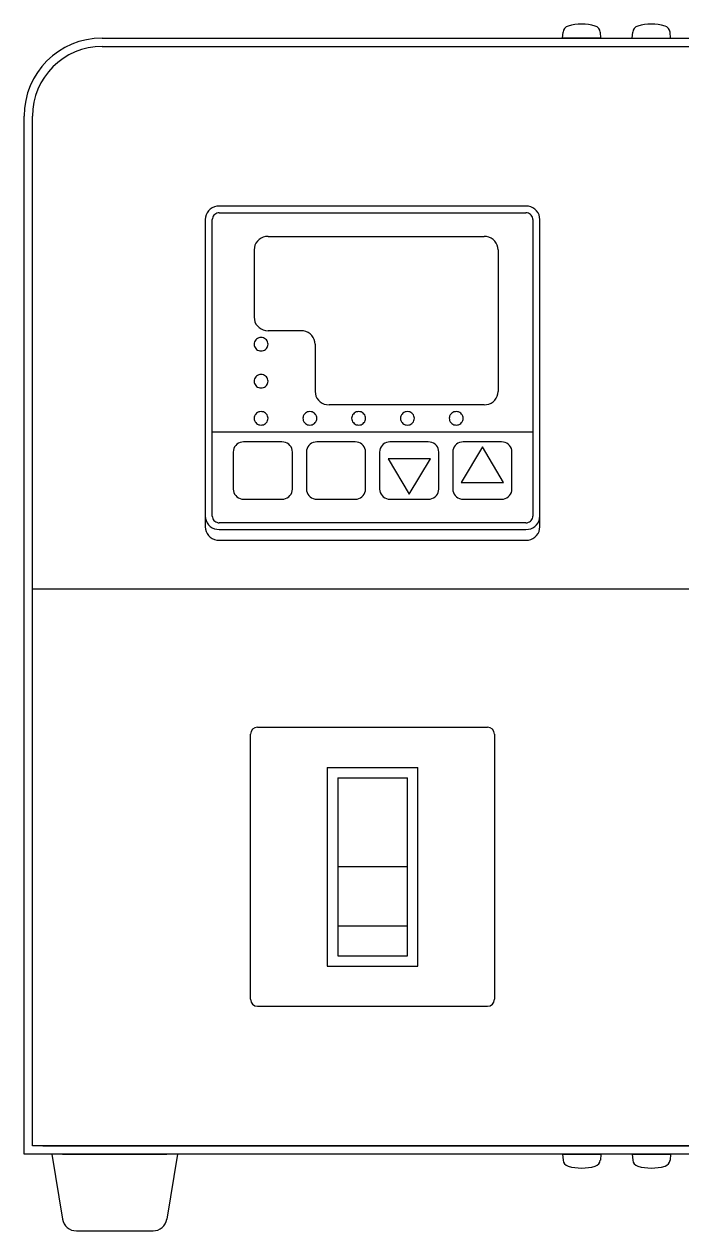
# Model space of a CAD drawing. Extents: x 3684 to 4389, y 2728 to 3005.
# Drawn here: x 3684.5 to 3778.9, y 2832.4 to 3005.4 of the extents above; entities that cross this region are included whole.
import ezdxf

# ---------------------------------------------------------------- set-up
doc = ezdxf.new("R2010")
doc.units = 0
doc.layers.get('0').update_dxf_attribs({"linetype": 'CONTINUOUS'})

msp = doc.modelspace()

# ---------------------------------------------------------------- linework, layer by layer
at = {"color": 7, "linetype": 'CONTINUOUS'}
for p, q in [((3695.68, 3003.42), (3804.48, 3003.42)), ((3761.73, 3003.42), (3761.81, 3004.27)), ((3767.23, 3003.42), (3761.73, 3003.42)), ((3767.23, 3003.42), (3767.16, 3004.27)), ((3771.73, 3003.42), (3771.81, 3004.27)), ((3777.23, 3003.42), (3777.16, 3004.27)), ((3695.68, 3002.22), (3804.48, 3002.22)), ((3684.48, 2843.42), (3684.48, 2992.22)), ((3685.68, 2844.62), (3685.68, 2992.22)), ((3711.48, 2979.08), (3711.2, 2978.88)), ((3711.8, 2979.22), (3711.48, 2979.08)), ((3712.14, 2979.31), (3711.8, 2979.22)), ((3712.48, 2979.34), (3712.14, 2979.31)), ((3756.48, 2979.34), (3712.48, 2979.34)), ((3756.83, 2979.31), (3756.48, 2979.34)), ((3757.17, 2979.22), (3756.83, 2979.31)), ((3757.48, 2979.08), (3757.17, 2979.22)), ((3757.77, 2978.88), (3757.48, 2979.08)), ((3710.52, 2977.74), (3710.48, 2977.4)), ((3710.48, 2977.4), (3710.48, 2933.35)), ((3710.61, 2978.06), (3710.52, 2977.74)), ((3710.75, 2978.37), (3710.61, 2978.06)), ((3710.95, 2978.65), (3710.75, 2978.37)), ((3711.2, 2978.88), (3710.95, 2978.65)), ((3711.5, 2977.57), (3711.48, 2977.4)), ((3711.48, 2934.9), (3711.48, 2977.4)), ((3711.54, 2977.73), (3711.5, 2977.57)), ((3711.62, 2977.89), (3711.54, 2977.73)), ((3711.72, 2978.02), (3711.62, 2977.89)), ((3711.84, 2978.14), (3711.72, 2978.02)), ((3711.98, 2978.24), (3711.84, 2978.14)), ((3712.14, 2978.31), (3711.98, 2978.24)), ((3712.31, 2978.36), (3712.14, 2978.31)), ((3712.48, 2978.37), (3712.31, 2978.36)), ((3712.48, 2978.37), (3756.48, 2978.37)), ((3756.66, 2978.36), (3756.48, 2978.37)), ((3756.83, 2978.31), (3756.66, 2978.36)), ((3756.98, 2978.24), (3756.83, 2978.31)), ((3757.13, 2978.14), (3756.98, 2978.24)), ((3757.25, 2978.02), (3757.13, 2978.14)), ((3757.35, 2977.89), (3757.25, 2978.02)), ((3757.42, 2977.73), (3757.35, 2977.89)), ((3757.47, 2977.57), (3757.42, 2977.73)), ((3757.48, 2977.4), (3757.47, 2977.57)), ((3757.48, 2977.4), (3757.48, 2934.9)), ((3758.02, 2978.65), (3757.77, 2978.88)), ((3758.22, 2978.37), (3758.02, 2978.65)), ((3758.36, 2978.06), (3758.22, 2978.37)), ((3758.45, 2977.74), (3758.36, 2978.06)), ((3758.48, 2977.4), (3758.45, 2977.74)), ((3758.48, 2933.35), (3758.48, 2977.4)), ((3717.75, 2974.02), (3717.61, 2973.72)), ((3717.95, 2974.3), (3717.75, 2974.02)), ((3718.2, 2974.54), (3717.95, 2974.3)), ((3718.48, 2974.73), (3718.2, 2974.54)), ((3718.8, 2974.87), (3718.48, 2974.73)), ((3719.14, 2974.96), (3718.8, 2974.87)), ((3719.48, 2974.99), (3719.14, 2974.96)), ((3719.48, 2974.99), (3750.48, 2974.99)), ((3750.83, 2974.96), (3750.48, 2974.99)), ((3751.17, 2974.87), (3750.83, 2974.96)), ((3751.48, 2974.73), (3751.17, 2974.87)), ((3751.77, 2974.54), (3751.48, 2974.73)), ((3752.02, 2974.3), (3751.77, 2974.54)), ((3752.22, 2974.02), (3752.02, 2974.3)), ((3752.36, 2973.72), (3752.22, 2974.02)), ((3717.52, 2973.39), (3717.48, 2973.06)), ((3717.48, 2973.06), (3717.48, 2963.4)), ((3717.61, 2973.72), (3717.52, 2973.39)), ((3752.45, 2973.39), (3752.36, 2973.72)), ((3752.48, 2973.06), (3752.45, 2973.39)), ((3752.48, 2973.06), (3752.48, 2952.77)), ((3717.48, 2963.4), (3717.52, 2963.06)), ((3717.52, 2963.06), (3717.61, 2962.74)), ((3717.61, 2962.74), (3717.75, 2962.43)), ((3717.75, 2962.43), (3717.95, 2962.16)), ((3717.95, 2962.16), (3718.2, 2961.92)), ((3718.2, 2961.92), (3718.48, 2961.72)), ((3717.72, 2960.16), (3717.62, 2960.02)), ((3717.84, 2960.27), (3717.72, 2960.16)), ((3717.98, 2960.37), (3717.84, 2960.27)), ((3718.14, 2960.44), (3717.98, 2960.37)), ((3718.31, 2960.49), (3718.14, 2960.44)), ((3718.48, 2960.5), (3718.31, 2960.49)), ((3718.48, 2961.72), (3718.8, 2961.58)), ((3718.66, 2960.49), (3718.48, 2960.5)), ((3718.83, 2960.44), (3718.66, 2960.49)), ((3718.8, 2961.58), (3719.14, 2961.5)), ((3718.98, 2960.37), (3718.83, 2960.44)), ((3719.13, 2960.27), (3718.98, 2960.37)), ((3719.25, 2960.16), (3719.13, 2960.27)), ((3719.14, 2961.5), (3719.48, 2961.47)), ((3719.35, 2960.02), (3719.25, 2960.16)), ((3724.23, 2961.47), (3719.48, 2961.47)), ((3724.58, 2961.44), (3724.23, 2961.47)), ((3724.92, 2961.35), (3724.58, 2961.44)), ((3725.23, 2961.21), (3724.92, 2961.35)), ((3725.52, 2961.01), (3725.23, 2961.21)), ((3725.77, 2960.78), (3725.52, 2961.01)), ((3725.97, 2960.5), (3725.77, 2960.78)), ((3726.11, 2960.19), (3725.97, 2960.5)), ((3726.2, 2959.87), (3726.11, 2960.19)), ((3717.5, 2959.7), (3717.48, 2959.53)), ((3717.48, 2959.53), (3717.5, 2959.37)), ((3717.54, 2959.86), (3717.5, 2959.7)), ((3717.5, 2959.37), (3717.54, 2959.2)), ((3717.62, 2960.02), (3717.54, 2959.86)), ((3717.54, 2959.2), (3717.62, 2959.05)), ((3717.62, 2959.05), (3717.72, 2958.91)), ((3717.72, 2958.91), (3717.84, 2958.79)), ((3717.84, 2958.79), (3717.98, 2958.7)), ((3717.98, 2958.7), (3718.14, 2958.63)), ((3718.14, 2958.63), (3718.31, 2958.58)), ((3718.31, 2958.58), (3718.48, 2958.57)), ((3718.48, 2958.57), (3718.66, 2958.58)), ((3718.66, 2958.58), (3718.83, 2958.63)), ((3718.83, 2958.63), (3718.98, 2958.7)), ((3718.98, 2958.7), (3719.13, 2958.79)), ((3719.13, 2958.79), (3719.25, 2958.91)), ((3719.25, 2958.91), (3719.35, 2959.05)), ((3719.42, 2959.86), (3719.35, 2960.02)), ((3719.35, 2959.05), (3719.42, 2959.2)), ((3719.47, 2959.7), (3719.42, 2959.86)), ((3719.42, 2959.2), (3719.47, 2959.37)), ((3719.48, 2959.53), (3719.47, 2959.7)), ((3719.47, 2959.37), (3719.48, 2959.53)), ((3726.23, 2959.53), (3726.2, 2959.87)), ((3726.23, 2959.53), (3726.23, 2952.77)), ((3717.72, 2954.84), (3717.62, 2954.7)), ((3717.84, 2954.96), (3717.72, 2954.84)), ((3717.98, 2955.06), (3717.84, 2954.96)), ((3718.14, 2955.13), (3717.98, 2955.06)), ((3718.31, 2955.17), (3718.14, 2955.13)), ((3718.48, 2955.19), (3718.31, 2955.17)), ((3718.66, 2955.17), (3718.48, 2955.19)), ((3718.83, 2955.13), (3718.66, 2955.17)), ((3718.98, 2955.06), (3718.83, 2955.13)), ((3719.13, 2954.96), (3718.98, 2955.06)), ((3719.25, 2954.84), (3719.13, 2954.96)), ((3719.35, 2954.7), (3719.25, 2954.84)), ((3717.5, 2954.39), (3717.48, 2954.22)), ((3717.48, 2954.22), (3717.5, 2954.05)), ((3717.54, 2954.55), (3717.5, 2954.39)), ((3717.5, 2954.05), (3717.54, 2953.89)), ((3717.62, 2954.7), (3717.54, 2954.55)), ((3717.54, 2953.89), (3717.62, 2953.74)), ((3717.62, 2953.74), (3717.72, 2953.6)), ((3717.72, 2953.6), (3717.84, 2953.48)), ((3717.84, 2953.48), (3717.98, 2953.39)), ((3717.98, 2953.39), (3718.14, 2953.31)), ((3718.14, 2953.31), (3718.31, 2953.27)), ((3718.31, 2953.27), (3718.48, 2953.26)), ((3718.48, 2953.26), (3718.66, 2953.27)), ((3718.66, 2953.27), (3718.83, 2953.31)), ((3718.83, 2953.31), (3718.98, 2953.39)), ((3718.98, 2953.39), (3719.13, 2953.48)), ((3719.13, 2953.48), (3719.25, 2953.6)), ((3719.25, 2953.6), (3719.35, 2953.74)), ((3719.42, 2954.55), (3719.35, 2954.7)), ((3719.35, 2953.74), (3719.42, 2953.89)), ((3719.47, 2954.39), (3719.42, 2954.55)), ((3719.42, 2953.89), (3719.47, 2954.05)), ((3719.48, 2954.22), (3719.47, 2954.39)), ((3719.47, 2954.05), (3719.48, 2954.22)), ((3726.23, 2952.77), (3726.27, 2952.44)), ((3726.27, 2952.44), (3726.36, 2952.11)), ((3726.36, 2952.11), (3726.5, 2951.81)), ((3726.5, 2951.81), (3726.7, 2951.53)), ((3726.7, 2951.53), (3726.95, 2951.29)), ((3751.77, 2951.29), (3752.02, 2951.53)), ((3752.02, 2951.53), (3752.22, 2951.81)), ((3752.22, 2951.81), (3752.36, 2952.11)), ((3752.36, 2952.11), (3752.45, 2952.44)), ((3752.45, 2952.44), (3752.48, 2952.77)), ((3717.98, 2949.75), (3717.84, 2949.65)), ((3718.14, 2949.82), (3717.98, 2949.75)), ((3718.31, 2949.86), (3718.14, 2949.82)), ((3718.48, 2949.87), (3718.31, 2949.86)), ((3718.66, 2949.86), (3718.48, 2949.87)), ((3718.83, 2949.82), (3718.66, 2949.86)), ((3718.98, 2949.75), (3718.83, 2949.82)), ((3719.13, 2949.65), (3718.98, 2949.75)), ((3724.98, 2949.75), (3724.84, 2949.65)), ((3725.14, 2949.82), (3724.98, 2949.75)), ((3725.31, 2949.86), (3725.14, 2949.82)), ((3725.48, 2949.87), (3725.31, 2949.86)), ((3725.66, 2949.86), (3725.48, 2949.87)), ((3725.83, 2949.82), (3725.66, 2949.86)), ((3725.98, 2949.75), (3725.83, 2949.82)), ((3726.13, 2949.65), (3725.98, 2949.75)), ((3726.95, 2951.29), (3727.23, 2951.1)), ((3727.23, 2951.1), (3727.55, 2950.96)), ((3727.55, 2950.96), (3727.89, 2950.87)), ((3727.89, 2950.87), (3728.23, 2950.84)), ((3750.48, 2950.84), (3728.23, 2950.84)), ((3731.98, 2949.75), (3731.84, 2949.65)), ((3732.14, 2949.82), (3731.98, 2949.75)), ((3732.31, 2949.86), (3732.14, 2949.82)), ((3732.48, 2949.87), (3732.31, 2949.86)), ((3732.66, 2949.86), (3732.48, 2949.87)), ((3732.83, 2949.82), (3732.66, 2949.86)), ((3732.98, 2949.75), (3732.83, 2949.82)), ((3733.13, 2949.65), (3732.98, 2949.75)), ((3738.98, 2949.75), (3738.84, 2949.65)), ((3739.14, 2949.82), (3738.98, 2949.75)), ((3739.31, 2949.86), (3739.14, 2949.82)), ((3739.48, 2949.87), (3739.31, 2949.86)), ((3739.66, 2949.86), (3739.48, 2949.87)), ((3739.83, 2949.82), (3739.66, 2949.86)), ((3739.98, 2949.75), (3739.83, 2949.82)), ((3740.13, 2949.65), (3739.98, 2949.75)), ((3745.98, 2949.75), (3745.84, 2949.65)), ((3746.14, 2949.82), (3745.98, 2949.75)), ((3746.31, 2949.86), (3746.14, 2949.82)), ((3746.48, 2949.87), (3746.31, 2949.86)), ((3746.66, 2949.86), (3746.48, 2949.87)), ((3746.83, 2949.82), (3746.66, 2949.86)), ((3746.98, 2949.75), (3746.83, 2949.82)), ((3747.13, 2949.65), (3746.98, 2949.75)), ((3750.48, 2950.84), (3750.83, 2950.87)), ((3750.83, 2950.87), (3751.17, 2950.96)), ((3751.17, 2950.96), (3751.48, 2951.1)), ((3751.48, 2951.1), (3751.77, 2951.29)), ((3717.5, 2949.08), (3717.48, 2948.91)), ((3717.48, 2948.91), (3717.5, 2948.74)), ((3717.54, 2949.24), (3717.5, 2949.08)), ((3717.5, 2948.74), (3717.54, 2948.58)), ((3717.62, 2949.39), (3717.54, 2949.24)), ((3717.54, 2948.58), (3717.62, 2948.43)), ((3717.72, 2949.53), (3717.62, 2949.39)), ((3717.62, 2948.43), (3717.72, 2948.29)), ((3717.84, 2949.65), (3717.72, 2949.53)), ((3717.72, 2948.29), (3717.84, 2948.17)), ((3717.84, 2948.17), (3717.98, 2948.07)), ((3717.98, 2948.07), (3718.14, 2948)), ((3718.14, 2948), (3718.31, 2947.96)), ((3718.31, 2947.96), (3718.48, 2947.94)), ((3718.48, 2947.94), (3718.66, 2947.96)), ((3718.66, 2947.96), (3718.83, 2948)), ((3718.83, 2948), (3718.98, 2948.07)), ((3718.98, 2948.07), (3719.13, 2948.17)), ((3719.25, 2949.53), (3719.13, 2949.65)), ((3719.13, 2948.17), (3719.25, 2948.29)), ((3719.35, 2949.39), (3719.25, 2949.53)), ((3719.25, 2948.29), (3719.35, 2948.43)), ((3719.42, 2949.24), (3719.35, 2949.39)), ((3719.35, 2948.43), (3719.42, 2948.58)), ((3719.47, 2949.08), (3719.42, 2949.24)), ((3719.42, 2948.58), (3719.47, 2948.74)), ((3719.48, 2948.91), (3719.47, 2949.08)), ((3719.47, 2948.74), (3719.48, 2948.91)), ((3724.5, 2949.08), (3724.48, 2948.91)), ((3724.48, 2948.91), (3724.5, 2948.74)), ((3724.54, 2949.24), (3724.5, 2949.08)), ((3724.5, 2948.74), (3724.54, 2948.58)), ((3724.62, 2949.39), (3724.54, 2949.24)), ((3724.54, 2948.58), (3724.62, 2948.43)), ((3724.72, 2949.53), (3724.62, 2949.39)), ((3724.62, 2948.43), (3724.72, 2948.29)), ((3724.84, 2949.65), (3724.72, 2949.53)), ((3724.72, 2948.29), (3724.84, 2948.17)), ((3724.84, 2948.17), (3724.98, 2948.07)), ((3724.98, 2948.07), (3725.14, 2948)), ((3725.14, 2948), (3725.31, 2947.96)), ((3725.31, 2947.96), (3725.48, 2947.94)), ((3725.48, 2947.94), (3725.66, 2947.96)), ((3725.66, 2947.96), (3725.83, 2948)), ((3725.83, 2948), (3725.98, 2948.07)), ((3725.98, 2948.07), (3726.13, 2948.17)), ((3726.25, 2949.53), (3726.13, 2949.65)), ((3726.13, 2948.17), (3726.25, 2948.29)), ((3726.35, 2949.39), (3726.25, 2949.53)), ((3726.25, 2948.29), (3726.35, 2948.43)), ((3726.42, 2949.24), (3726.35, 2949.39)), ((3726.35, 2948.43), (3726.42, 2948.58)), ((3726.47, 2949.08), (3726.42, 2949.24)), ((3726.42, 2948.58), (3726.47, 2948.74)), ((3726.48, 2948.91), (3726.47, 2949.08)), ((3726.47, 2948.74), (3726.48, 2948.91)), ((3731.5, 2949.08), (3731.48, 2948.91)), ((3731.48, 2948.91), (3731.5, 2948.74)), ((3731.54, 2949.24), (3731.5, 2949.08)), ((3731.5, 2948.74), (3731.54, 2948.58)), ((3731.62, 2949.39), (3731.54, 2949.24)), ((3731.54, 2948.58), (3731.62, 2948.43)), ((3731.72, 2949.53), (3731.62, 2949.39)), ((3731.62, 2948.43), (3731.72, 2948.29)), ((3731.84, 2949.65), (3731.72, 2949.53)), ((3731.72, 2948.29), (3731.84, 2948.17)), ((3731.84, 2948.17), (3731.98, 2948.07)), ((3731.98, 2948.07), (3732.14, 2948)), ((3732.14, 2948), (3732.31, 2947.96)), ((3732.31, 2947.96), (3732.48, 2947.94)), ((3732.48, 2947.94), (3732.66, 2947.96)), ((3732.66, 2947.96), (3732.83, 2948)), ((3732.83, 2948), (3732.98, 2948.07)), ((3732.98, 2948.07), (3733.13, 2948.17)), ((3733.25, 2949.53), (3733.13, 2949.65)), ((3733.13, 2948.17), (3733.25, 2948.29)), ((3733.35, 2949.39), (3733.25, 2949.53)), ((3733.25, 2948.29), (3733.35, 2948.43)), ((3733.42, 2949.24), (3733.35, 2949.39)), ((3733.35, 2948.43), (3733.42, 2948.58)), ((3733.47, 2949.08), (3733.42, 2949.24)), ((3733.42, 2948.58), (3733.47, 2948.74)), ((3733.48, 2948.91), (3733.47, 2949.08)), ((3733.47, 2948.74), (3733.48, 2948.91)), ((3738.5, 2949.08), (3738.48, 2948.91)), ((3738.48, 2948.91), (3738.5, 2948.74)), ((3738.54, 2949.24), (3738.5, 2949.08)), ((3738.5, 2948.74), (3738.54, 2948.58)), ((3738.62, 2949.39), (3738.54, 2949.24)), ((3738.54, 2948.58), (3738.62, 2948.43)), ((3738.72, 2949.53), (3738.62, 2949.39)), ((3738.62, 2948.43), (3738.72, 2948.29)), ((3738.84, 2949.65), (3738.72, 2949.53)), ((3738.72, 2948.29), (3738.84, 2948.17)), ((3738.84, 2948.17), (3738.98, 2948.07)), ((3738.98, 2948.07), (3739.14, 2948)), ((3739.14, 2948), (3739.31, 2947.96)), ((3739.31, 2947.96), (3739.48, 2947.94)), ((3739.48, 2947.94), (3739.66, 2947.96)), ((3739.66, 2947.96), (3739.83, 2948)), ((3739.83, 2948), (3739.98, 2948.07)), ((3739.98, 2948.07), (3740.13, 2948.17)), ((3740.25, 2949.53), (3740.13, 2949.65)), ((3740.13, 2948.17), (3740.25, 2948.29)), ((3740.35, 2949.39), (3740.25, 2949.53)), ((3740.25, 2948.29), (3740.35, 2948.43)), ((3740.42, 2949.24), (3740.35, 2949.39)), ((3740.35, 2948.43), (3740.42, 2948.58)), ((3740.47, 2949.08), (3740.42, 2949.24)), ((3740.42, 2948.58), (3740.47, 2948.74)), ((3740.48, 2948.91), (3740.47, 2949.08)), ((3740.47, 2948.74), (3740.48, 2948.91)), ((3745.5, 2949.08), (3745.48, 2948.91)), ((3745.48, 2948.91), (3745.5, 2948.74)), ((3745.54, 2949.24), (3745.5, 2949.08)), ((3745.5, 2948.74), (3745.54, 2948.58)), ((3745.62, 2949.39), (3745.54, 2949.24)), ((3745.54, 2948.58), (3745.62, 2948.43)), ((3745.72, 2949.53), (3745.62, 2949.39)), ((3745.62, 2948.43), (3745.72, 2948.29)), ((3745.84, 2949.65), (3745.72, 2949.53)), ((3745.72, 2948.29), (3745.84, 2948.17)), ((3745.84, 2948.17), (3745.98, 2948.07)), ((3745.98, 2948.07), (3746.14, 2948)), ((3746.14, 2948), (3746.31, 2947.96)), ((3746.31, 2947.96), (3746.48, 2947.94)), ((3746.48, 2947.94), (3746.66, 2947.96)), ((3746.66, 2947.96), (3746.83, 2948)), ((3746.83, 2948), (3746.98, 2948.07)), ((3746.98, 2948.07), (3747.13, 2948.17)), ((3747.25, 2949.53), (3747.13, 2949.65)), ((3747.13, 2948.17), (3747.25, 2948.29)), ((3747.35, 2949.39), (3747.25, 2949.53)), ((3747.25, 2948.29), (3747.35, 2948.43)), ((3747.42, 2949.24), (3747.35, 2949.39)), ((3747.35, 2948.43), (3747.42, 2948.58)), ((3747.47, 2949.08), (3747.42, 2949.24)), ((3747.42, 2948.58), (3747.47, 2948.74)), ((3747.48, 2948.91), (3747.47, 2949.08)), ((3747.47, 2948.74), (3747.48, 2948.91)), ((3711.48, 2946.98), (3757.48, 2946.98)), ((3714.58, 2944.57), (3714.51, 2944.33)), ((3714.69, 2944.8), (3714.58, 2944.57)), ((3714.84, 2945.01), (3714.69, 2944.8)), ((3715.02, 2945.19), (3714.84, 2945.01)), ((3715.23, 2945.33), (3715.02, 2945.19)), ((3715.47, 2945.44), (3715.23, 2945.33)), ((3715.72, 2945.51), (3715.47, 2945.44)), ((3715.98, 2945.53), (3715.72, 2945.51)), ((3721.48, 2945.53), (3715.98, 2945.53)), ((3721.75, 2945.51), (3721.48, 2945.53)), ((3722, 2945.44), (3721.75, 2945.51)), ((3722.23, 2945.33), (3722, 2945.44)), ((3722.45, 2945.19), (3722.23, 2945.33)), ((3722.63, 2945.01), (3722.45, 2945.19)), ((3722.78, 2944.8), (3722.63, 2945.01)), ((3722.89, 2944.57), (3722.78, 2944.8)), ((3722.96, 2944.33), (3722.89, 2944.57)), ((3725.08, 2944.57), (3725.01, 2944.33)), ((3725.19, 2944.8), (3725.08, 2944.57)), ((3725.34, 2945.01), (3725.19, 2944.8)), ((3725.52, 2945.19), (3725.34, 2945.01)), ((3725.73, 2945.33), (3725.52, 2945.19)), ((3725.97, 2945.44), (3725.73, 2945.33)), ((3726.22, 2945.51), (3725.97, 2945.44)), ((3726.48, 2945.53), (3726.22, 2945.51)), ((3731.98, 2945.53), (3726.48, 2945.53)), ((3732.25, 2945.51), (3731.98, 2945.53)), ((3732.5, 2945.44), (3732.25, 2945.51)), ((3732.73, 2945.33), (3732.5, 2945.44)), ((3732.95, 2945.19), (3732.73, 2945.33)), ((3733.13, 2945.01), (3732.95, 2945.19)), ((3733.28, 2944.8), (3733.13, 2945.01)), ((3733.39, 2944.57), (3733.28, 2944.8)), ((3733.46, 2944.33), (3733.39, 2944.57)), ((3735.58, 2944.57), (3735.51, 2944.33)), ((3735.69, 2944.8), (3735.58, 2944.57)), ((3735.84, 2945.01), (3735.69, 2944.8)), ((3736.02, 2945.19), (3735.84, 2945.01)), ((3736.23, 2945.33), (3736.02, 2945.19)), ((3736.47, 2945.44), (3736.23, 2945.33)), ((3736.72, 2945.51), (3736.47, 2945.44)), ((3736.98, 2945.53), (3736.72, 2945.51)), ((3742.48, 2945.53), (3736.98, 2945.53)), ((3742.75, 2945.51), (3742.48, 2945.53)), ((3743, 2945.44), (3742.75, 2945.51)), ((3743.23, 2945.33), (3743, 2945.44)), ((3743.45, 2945.19), (3743.23, 2945.33)), ((3743.63, 2945.01), (3743.45, 2945.19)), ((3743.78, 2944.8), (3743.63, 2945.01)), ((3743.89, 2944.57), (3743.78, 2944.8)), ((3743.96, 2944.33), (3743.89, 2944.57)), ((3746.08, 2944.57), (3746.01, 2944.33)), ((3746.19, 2944.8), (3746.08, 2944.57)), ((3746.34, 2945.01), (3746.19, 2944.8)), ((3746.52, 2945.19), (3746.34, 2945.01)), ((3746.73, 2945.33), (3746.52, 2945.19)), ((3746.97, 2945.44), (3746.73, 2945.33)), ((3747.22, 2945.51), (3746.97, 2945.44)), ((3750.23, 2944.8), (3747.2, 2939.73)), ((3747.48, 2945.53), (3747.22, 2945.51)), ((3752.98, 2945.53), (3747.48, 2945.53)), ((3753.27, 2939.73), (3750.23, 2944.8)), ((3753.25, 2945.51), (3752.98, 2945.53)), ((3753.5, 2945.44), (3753.25, 2945.51)), ((3753.73, 2945.33), (3753.5, 2945.44)), ((3753.95, 2945.19), (3753.73, 2945.33)), ((3754.13, 2945.01), (3753.95, 2945.19)), ((3754.28, 2944.8), (3754.13, 2945.01)), ((3754.39, 2944.57), (3754.28, 2944.8)), ((3754.46, 2944.33), (3754.39, 2944.57)), ((3714.51, 2944.33), (3714.48, 2944.08)), ((3714.48, 2944.08), (3714.48, 2938.77)), ((3722.98, 2944.08), (3722.96, 2944.33)), ((3722.98, 2938.77), (3722.98, 2944.08)), ((3725.01, 2944.33), (3724.98, 2944.08)), ((3724.98, 2944.08), (3724.98, 2938.77)), ((3733.48, 2944.08), (3733.46, 2944.33)), ((3733.48, 2938.77), (3733.48, 2944.08)), ((3735.51, 2944.33), (3735.48, 2944.08)), ((3735.48, 2944.08), (3735.48, 2938.77)), ((3736.7, 2943.11), (3739.73, 2938.04)), ((3742.77, 2943.11), (3736.7, 2943.11)), ((3739.73, 2938.04), (3742.77, 2943.11)), ((3743.98, 2944.08), (3743.96, 2944.33)), ((3743.98, 2938.77), (3743.98, 2944.08)), ((3746.01, 2944.33), (3745.98, 2944.08)), ((3745.98, 2944.08), (3745.98, 2938.77)), ((3754.48, 2944.08), (3754.46, 2944.33)), ((3754.48, 2938.77), (3754.48, 2944.08)), ((3747.2, 2939.73), (3753.27, 2939.73)), ((3714.48, 2938.77), (3714.51, 2938.52)), ((3714.51, 2938.52), (3714.58, 2938.27)), ((3714.58, 2938.27), (3714.69, 2938.04)), ((3714.69, 2938.04), (3714.84, 2937.84)), ((3714.84, 2937.84), (3715.02, 2937.66)), ((3715.02, 2937.66), (3715.23, 2937.51)), ((3722.23, 2937.51), (3722.45, 2937.66)), ((3722.45, 2937.66), (3722.63, 2937.84)), ((3722.63, 2937.84), (3722.78, 2938.04)), ((3722.78, 2938.04), (3722.89, 2938.27)), ((3722.89, 2938.27), (3722.96, 2938.52)), ((3722.96, 2938.52), (3722.98, 2938.77)), ((3724.98, 2938.77), (3725.01, 2938.52)), ((3725.01, 2938.52), (3725.08, 2938.27)), ((3725.08, 2938.27), (3725.19, 2938.04)), ((3725.19, 2938.04), (3725.34, 2937.84)), ((3725.34, 2937.84), (3725.52, 2937.66)), ((3725.52, 2937.66), (3725.73, 2937.51)), ((3732.73, 2937.51), (3732.95, 2937.66)), ((3732.95, 2937.66), (3733.13, 2937.84)), ((3733.13, 2937.84), (3733.28, 2938.04)), ((3733.28, 2938.04), (3733.39, 2938.27)), ((3733.39, 2938.27), (3733.46, 2938.52)), ((3733.46, 2938.52), (3733.48, 2938.77)), ((3735.48, 2938.77), (3735.51, 2938.52)), ((3735.51, 2938.52), (3735.58, 2938.27)), ((3735.58, 2938.27), (3735.69, 2938.04)), ((3735.69, 2938.04), (3735.84, 2937.84)), ((3735.84, 2937.84), (3736.02, 2937.66)), ((3736.02, 2937.66), (3736.23, 2937.51)), ((3743.23, 2937.51), (3743.45, 2937.66)), ((3743.45, 2937.66), (3743.63, 2937.84)), ((3743.63, 2937.84), (3743.78, 2938.04)), ((3743.78, 2938.04), (3743.89, 2938.27)), ((3743.89, 2938.27), (3743.96, 2938.52)), ((3743.96, 2938.52), (3743.98, 2938.77)), ((3745.98, 2938.77), (3746.01, 2938.52)), ((3746.01, 2938.52), (3746.08, 2938.27)), ((3746.08, 2938.27), (3746.19, 2938.04)), ((3746.19, 2938.04), (3746.34, 2937.84)), ((3746.34, 2937.84), (3746.52, 2937.66)), ((3746.52, 2937.66), (3746.73, 2937.51)), ((3753.73, 2937.51), (3753.95, 2937.66)), ((3753.95, 2937.66), (3754.13, 2937.84)), ((3754.13, 2937.84), (3754.28, 2938.04)), ((3754.28, 2938.04), (3754.39, 2938.27)), ((3754.39, 2938.27), (3754.46, 2938.52)), ((3754.46, 2938.52), (3754.48, 2938.77)), ((3715.23, 2937.51), (3715.47, 2937.41)), ((3715.47, 2937.41), (3715.72, 2937.34)), ((3715.72, 2937.34), (3715.98, 2937.32)), ((3715.98, 2937.32), (3721.48, 2937.32)), ((3721.48, 2937.32), (3721.75, 2937.34)), ((3721.75, 2937.34), (3722, 2937.41)), ((3722, 2937.41), (3722.23, 2937.51)), ((3725.73, 2937.51), (3725.97, 2937.41)), ((3725.97, 2937.41), (3726.22, 2937.34)), ((3726.22, 2937.34), (3726.48, 2937.32)), ((3726.48, 2937.32), (3731.98, 2937.32)), ((3731.98, 2937.32), (3732.25, 2937.34)), ((3732.25, 2937.34), (3732.5, 2937.41)), ((3732.5, 2937.41), (3732.73, 2937.51)), ((3736.23, 2937.51), (3736.47, 2937.41)), ((3736.47, 2937.41), (3736.72, 2937.34)), ((3736.72, 2937.34), (3736.98, 2937.32)), ((3736.98, 2937.32), (3742.48, 2937.32)), ((3742.48, 2937.32), (3742.75, 2937.34)), ((3742.75, 2937.34), (3743, 2937.41)), ((3743, 2937.41), (3743.23, 2937.51)), ((3746.73, 2937.51), (3746.97, 2937.41)), ((3746.97, 2937.41), (3747.22, 2937.34)), ((3747.22, 2937.34), (3747.48, 2937.32)), ((3747.48, 2937.32), (3752.98, 2937.32)), ((3752.98, 2937.32), (3753.25, 2937.34)), ((3753.25, 2937.34), (3753.5, 2937.41)), ((3753.5, 2937.41), (3753.73, 2937.51)), ((3710.48, 2934.9), (3710.52, 2934.57)), ((3710.52, 2934.57), (3710.61, 2934.24)), ((3710.61, 2934.24), (3710.75, 2933.94)), ((3711.48, 2934.9), (3711.5, 2934.74)), ((3711.5, 2934.74), (3711.54, 2934.57)), ((3711.54, 2934.57), (3711.62, 2934.42)), ((3711.62, 2934.42), (3711.72, 2934.28)), ((3711.72, 2934.28), (3711.84, 2934.16)), ((3711.84, 2934.16), (3711.98, 2934.07)), ((3756.98, 2934.07), (3757.13, 2934.16)), ((3757.13, 2934.16), (3757.25, 2934.28)), ((3757.25, 2934.28), (3757.35, 2934.42)), ((3757.35, 2934.42), (3757.42, 2934.57)), ((3757.42, 2934.57), (3757.47, 2934.74)), ((3757.47, 2934.74), (3757.48, 2934.9)), ((3758.22, 2933.94), (3758.36, 2934.24)), ((3758.36, 2934.24), (3758.45, 2934.57)), ((3758.45, 2934.57), (3758.48, 2934.9)), ((3710.48, 2933.35), (3710.52, 2933.01)), ((3710.52, 2933.01), (3710.61, 2932.69)), ((3710.61, 2932.69), (3710.75, 2932.38)), ((3710.75, 2933.94), (3710.95, 2933.66)), ((3710.75, 2932.38), (3710.95, 2932.11)), ((3710.95, 2933.66), (3711.2, 2933.42)), ((3711.2, 2933.42), (3711.48, 2933.23)), ((3711.48, 2933.23), (3711.8, 2933.09)), ((3711.8, 2933.09), (3712.14, 2933)), ((3711.98, 2934.07), (3712.14, 2934)), ((3712.14, 2934), (3712.31, 2933.95)), ((3712.14, 2933), (3712.48, 2932.97)), ((3712.31, 2933.95), (3712.48, 2933.94)), ((3756.48, 2933.94), (3712.48, 2933.94)), ((3712.48, 2932.97), (3756.48, 2932.97)), ((3756.48, 2933.94), (3756.66, 2933.95)), ((3756.48, 2932.97), (3756.83, 2933)), ((3756.66, 2933.95), (3756.83, 2934)), ((3756.83, 2934), (3756.98, 2934.07)), ((3756.83, 2933), (3757.17, 2933.09)), ((3757.17, 2933.09), (3757.48, 2933.23)), ((3757.48, 2933.23), (3757.77, 2933.42)), ((3757.77, 2933.42), (3758.02, 2933.66)), ((3758.02, 2933.66), (3758.22, 2933.94)), ((3758.02, 2932.11), (3758.22, 2932.38)), ((3758.22, 2932.38), (3758.36, 2932.69)), ((3758.36, 2932.69), (3758.45, 2933.01)), ((3758.45, 2933.01), (3758.48, 2933.35)), ((3710.95, 2932.11), (3711.2, 2931.87)), ((3711.2, 2931.87), (3711.48, 2931.68)), ((3711.48, 2931.68), (3711.8, 2931.53)), ((3711.8, 2931.53), (3712.14, 2931.45)), ((3712.14, 2931.45), (3712.48, 2931.42)), ((3712.48, 2931.42), (3756.48, 2931.42)), ((3756.48, 2931.42), (3756.83, 2931.45)), ((3756.83, 2931.45), (3757.17, 2931.53)), ((3757.17, 2931.53), (3757.48, 2931.68)), ((3757.48, 2931.68), (3757.77, 2931.87)), ((3757.77, 2931.87), (3758.02, 2932.11)), ((3685.68, 2924.46), (3853.28, 2924.46)), ((3716.98, 2865.62), (3716.98, 2903.62)), ((3717.98, 2904.62), (3750.98, 2904.62)), ((3751.98, 2903.62), (3751.98, 2865.62)), ((3727.98, 2898.87), (3740.98, 2898.87)), ((3727.98, 2898.87), (3727.98, 2870.37)), ((3740.98, 2870.37), (3740.98, 2898.87)), ((3729.48, 2897.37), (3739.48, 2897.37)), ((3729.48, 2897.37), (3729.48, 2871.87)), ((3739.48, 2871.87), (3739.48, 2897.37)), ((3739.48, 2884.62), (3729.48, 2884.62)), ((3739.48, 2876.09), (3729.48, 2876.09)), ((3729.48, 2871.87), (3739.48, 2871.87)), ((3727.98, 2870.37), (3740.98, 2870.37)), ((3717.98, 2864.62), (3750.98, 2864.62)), ((3804.48, 2844.62), (3685.68, 2844.62)), ((3687.18, 2844.62), (3851.78, 2844.62)), ((3804.48, 2843.42), (3684.48, 2843.42)), ((3706.48, 2843.42), (3688.48, 2843.42)), ((3688.48, 2843.42), (3690.01, 2834.1)), ((3704.98, 2843.42), (3689.98, 2843.42)), ((3689.98, 2843.42), (3704.98, 2843.42)), ((3706.48, 2843.42), (3704.96, 2834.1)), ((3761.73, 2843.42), (3761.81, 2842.58)), ((3761.73, 2843.42), (3767.23, 2843.42)), ((3767.23, 2843.42), (3767.16, 2842.58)), ((3771.73, 2843.42), (3771.81, 2842.58)), ((3771.73, 2843.42), (3777.23, 2843.42)), ((3777.23, 2843.42), (3777.16, 2842.58)), ((3691.98, 2832.42), (3702.98, 2832.42))]:
    msp.add_line(p, q, dxfattribs=at)
for centre, radius, start, end in [((3762.8, 3004.18), 1, 106.257, 175), ((3764.48, 2998.42), 7, 73.743, 106.257), ((3766.16, 3004.18), 1, 5, 73.743), ((3772.8, 3004.18), 1, 106.257, 175), ((3774.48, 2998.42), 7, 73.743, 106.257), ((3776.16, 3004.18), 1, 5, 73.743), ((3695.68, 2992.22), 11.2, 90, 180), ((3695.68, 2992.22), 10, 90, 180), ((3717.98, 2903.62), 1, 90, 180), ((3750.98, 2903.62), 1, 0, 90), ((3717.98, 2865.62), 1, 180, 270), ((3750.98, 2865.62), 1, 270, 0), ((3762.8, 2842.66), 1, 185, 253.743), ((3766.16, 2842.66), 1, 286.257, 355), ((3772.8, 2842.66), 1, 185, 253.743), ((3776.16, 2842.66), 1, 286.257, 355), ((3764.48, 2848.42), 7, 253.743, 286.257), ((3774.48, 2848.42), 7, 253.743, 286.257), ((3691.98, 2834.42), 2, 189.2973, 270), ((3702.98, 2834.42), 2, 270, 350.7027)]:
    msp.add_arc(centre, radius, start, end, dxfattribs=at)

doc.saveas('drawing.dxf')
